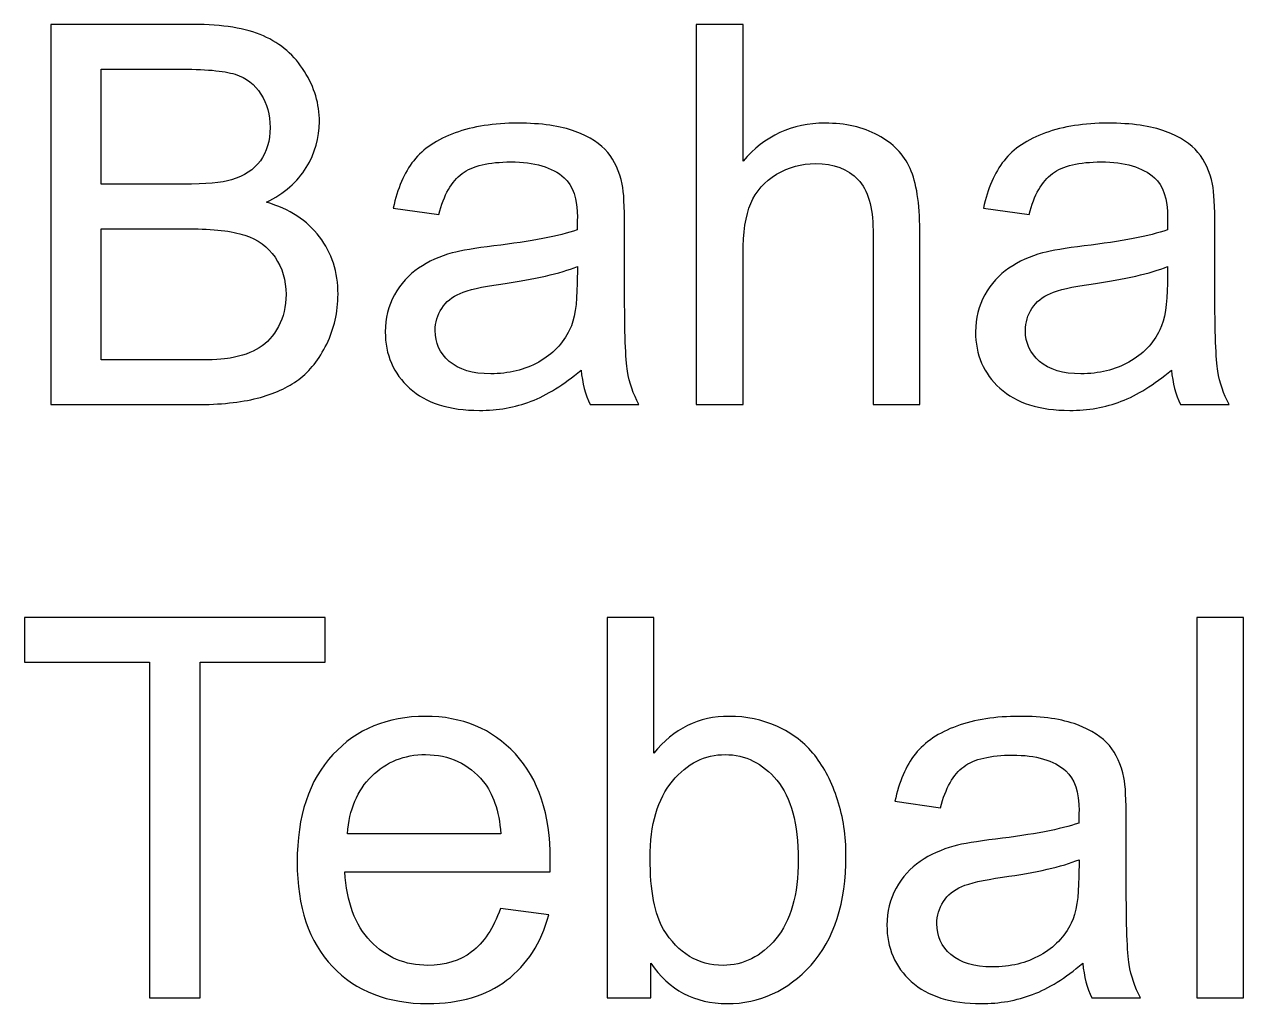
# Model space of a CAD drawing. Header units: centimetres. Extents: x -3.88 to 3.88, y -1.77 to 7.94.
# Drawn here: x -2.37 to -0.997, y 4.388 to 5.489 of the extents above; entities that cross this region are included whole.
import ezdxf

# ---------------------------------------------------------------- set-up
doc = ezdxf.new("R2010")
doc.units = ezdxf.units.CM
doc.header["$MEASUREMENT"] = 0
doc.layers.add('Visible', color=7, linetype='Continuous')

msp = doc.modelspace()

# ---------------------------------------------------------------- linework, layer by layer
at = {"layer": 'Visible', "color": 250}
for points, knots in [([(-2.34022, 5.06168), (-2.34022, 5.06168), (-2.34022, 5.48947), (-2.34022, 5.48947), (-2.34022, 5.48947), (-2.1797, 5.48947), (-2.1797, 5.48947), (-2.14704, 5.48947), (-2.12085, 5.48519), (-2.10104, 5.47652), (-2.08132, 5.46786), (-2.06589, 5.45452), (-2.05473, 5.43649), (-2.04348, 5.41857), (-2.0379, 5.39975), (-2.0379, 5.38003), (-2.0379, 5.36181), (-2.04288, 5.34458), (-2.05274, 5.32845), (-2.0626, 5.31232), (-2.07754, 5.29927), (-2.09755, 5.28932), (-2.07166, 5.28175), (-2.05175, 5.2688), (-2.0379, 5.25048), (-2.02396, 5.23226), (-2.01699, 5.21065), (-2.01699, 5.18575), (-2.01699, 5.16564), (-2.02128, 5.14702), (-2.02974, 5.12979), (-2.0382, 5.11256), (-2.04866, 5.09932), (-2.06111, 5.08996), (-2.07355, 5.0807), (-2.08919, 5.07363), (-2.10791, 5.06885), (-2.12673, 5.06407), (-2.14973, 5.06168), (-2.17702, 5.06168), (-2.17702, 5.06168), (-2.34022, 5.06168), (-2.34022, 5.06168)], [0, 0, 0, 0, 0.0714286, 0.0714286, 0.0714286, 0.1428571, 0.1428571, 0.1428571, 0.2142857, 0.2142857, 0.2142857, 0.2857143, 0.2857143, 0.2857143, 0.3571429, 0.3571429, 0.3571429, 0.4285714, 0.4285714, 0.4285714, 0.5, 0.5, 0.5, 0.5714286, 0.5714286, 0.5714286, 0.6428571, 0.6428571, 0.6428571, 0.7142857, 0.7142857, 0.7142857, 0.7857143, 0.7857143, 0.7857143, 0.8571429, 0.8571429, 0.8571429, 0.9285714, 0.9285714, 0.9285714, 1, 1, 1, 1]), ([(-1.61361, 5.06168), (-1.61361, 5.06168), (-1.61361, 5.48947), (-1.61361, 5.48947), (-1.61361, 5.48947), (-1.56103, 5.48947), (-1.56103, 5.48947), (-1.56103, 5.48947), (-1.56103, 5.33552), (-1.56103, 5.33552), (-1.53663, 5.3641), (-1.50586, 5.37834), (-1.46862, 5.37834), (-1.44582, 5.37834), (-1.426, 5.37386), (-1.40907, 5.3648), (-1.39224, 5.35573), (-1.3802, 5.34329), (-1.37293, 5.32735), (-1.36566, 5.31142), (-1.36207, 5.28822), (-1.36207, 5.25795), (-1.36207, 5.25795), (-1.36207, 5.06168), (-1.36207, 5.06168), (-1.36207, 5.06168), (-1.41465, 5.06168), (-1.41465, 5.06168), (-1.41465, 5.06168), (-1.41465, 5.25775), (-1.41465, 5.25775), (-1.41465, 5.28394), (-1.42033, 5.30306), (-1.43158, 5.31501), (-1.44293, 5.32696), (-1.45886, 5.33293), (-1.47957, 5.33293), (-1.49501, 5.33293), (-1.50955, 5.32895), (-1.52319, 5.32088), (-1.53683, 5.31282), (-1.54649, 5.30186), (-1.55237, 5.28802), (-1.55814, 5.27428), (-1.56103, 5.25526), (-1.56103, 5.23096), (-1.56103, 5.23096), (-1.56103, 5.06168), (-1.56103, 5.06168), (-1.56103, 5.06168), (-1.61361, 5.06168), (-1.61361, 5.06168)], [0, 0, 0, 0, 0.0588235, 0.0588235, 0.0588235, 0.1176471, 0.1176471, 0.1176471, 0.1764706, 0.1764706, 0.1764706, 0.2352941, 0.2352941, 0.2352941, 0.2941176, 0.2941176, 0.2941176, 0.3529412, 0.3529412, 0.3529412, 0.4117647, 0.4117647, 0.4117647, 0.4705882, 0.4705882, 0.4705882, 0.5294118, 0.5294118, 0.5294118, 0.5882353, 0.5882353, 0.5882353, 0.6470588, 0.6470588, 0.6470588, 0.7058824, 0.7058824, 0.7058824, 0.7647059, 0.7647059, 0.7647059, 0.8235294, 0.8235294, 0.8235294, 0.8823529, 0.8823529, 0.8823529, 0.9411765, 0.9411765, 0.9411765, 1, 1, 1, 1]), ([(-2.28347, 5.30963), (-2.28347, 5.30963), (-2.19096, 5.30963), (-2.19096, 5.30963), (-2.16586, 5.30963), (-2.14784, 5.31132), (-2.13699, 5.31461), (-2.12255, 5.31889), (-2.11169, 5.32606), (-2.10442, 5.33602), (-2.09715, 5.34598), (-2.09347, 5.35842), (-2.09347, 5.37346), (-2.09347, 5.3877), (-2.09686, 5.40025), (-2.10373, 5.411), (-2.1105, 5.42185), (-2.12026, 5.42932), (-2.1329, 5.43331), (-2.14555, 5.43729), (-2.16726, 5.43928), (-2.19793, 5.43928), (-2.19793, 5.43928), (-2.28347, 5.43928), (-2.28347, 5.43928), (-2.28347, 5.43928), (-2.28347, 5.30963), (-2.28347, 5.30963)], [0, 0, 0, 0, 0.1111111, 0.1111111, 0.1111111, 0.2222222, 0.2222222, 0.2222222, 0.3333333, 0.3333333, 0.3333333, 0.4444444, 0.4444444, 0.4444444, 0.5555556, 0.5555556, 0.5555556, 0.6666667, 0.6666667, 0.6666667, 0.7777778, 0.7777778, 0.7777778, 0.8888889, 0.8888889, 0.8888889, 1, 1, 1, 1]), ([(-1.74335, 5.10052), (-1.76287, 5.08389), (-1.78169, 5.07224), (-1.79972, 5.06536), (-1.81774, 5.05849), (-1.83706, 5.05511), (-1.85777, 5.05511), (-1.89183, 5.05511), (-1.91802, 5.06337), (-1.93634, 5.08), (-1.95466, 5.09653), (-1.96382, 5.11774), (-1.96382, 5.14353), (-1.96382, 5.15867), (-1.96034, 5.17251), (-1.95346, 5.18506), (-1.94649, 5.1976), (-1.93743, 5.20756), (-1.92628, 5.21513), (-1.91503, 5.2227), (-1.90248, 5.22847), (-1.88844, 5.23236), (-1.87808, 5.23505), (-1.86245, 5.23763), (-1.84164, 5.24022), (-1.79922, 5.2452), (-1.76785, 5.25128), (-1.74784, 5.25825), (-1.74764, 5.26542), (-1.74754, 5.27), (-1.74754, 5.27189), (-1.74754, 5.2932), (-1.75252, 5.30824), (-1.76247, 5.317), (-1.77592, 5.32885), (-1.79593, 5.33472), (-1.82242, 5.33472), (-1.84721, 5.33472), (-1.86554, 5.33034), (-1.87729, 5.32168), (-1.88914, 5.31302), (-1.8978, 5.29768), (-1.90348, 5.27557), (-1.90348, 5.27557), (-1.95486, 5.28274), (-1.95486, 5.28274), (-1.95018, 5.30475), (-1.94251, 5.32258), (-1.93176, 5.33612), (-1.921, 5.34966), (-1.90547, 5.36002), (-1.88515, 5.36739), (-1.86494, 5.37465), (-1.84134, 5.37834), (-1.81465, 5.37834), (-1.78816, 5.37834), (-1.76656, 5.37525), (-1.74993, 5.36898), (-1.7334, 5.36271), (-1.72115, 5.35494), (-1.71338, 5.34548), (-1.70561, 5.33602), (-1.70014, 5.32407), (-1.69695, 5.30963), (-1.69526, 5.30067), (-1.69436, 5.28454), (-1.69436, 5.26133), (-1.69436, 5.26133), (-1.69436, 5.19163), (-1.69436, 5.19163), (-1.69436, 5.14294), (-1.69327, 5.11217), (-1.69108, 5.09912), (-1.68898, 5.08608), (-1.6846, 5.07363), (-1.67823, 5.06168), (-1.67823, 5.06168), (-1.7332, 5.06168), (-1.7332, 5.06168), (-1.73848, 5.07273), (-1.74186, 5.08568), (-1.74335, 5.10052)], [0, 0, 0, 0, 0.037037, 0.037037, 0.037037, 0.0740741, 0.0740741, 0.0740741, 0.1111111, 0.1111111, 0.1111111, 0.1481481, 0.1481481, 0.1481481, 0.1851852, 0.1851852, 0.1851852, 0.2222222, 0.2222222, 0.2222222, 0.2592593, 0.2592593, 0.2592593, 0.2962963, 0.2962963, 0.2962963, 0.3333333, 0.3333333, 0.3333333, 0.3703704, 0.3703704, 0.3703704, 0.4074074, 0.4074074, 0.4074074, 0.4444444, 0.4444444, 0.4444444, 0.4814815, 0.4814815, 0.4814815, 0.5185185, 0.5185185, 0.5185185, 0.5555556, 0.5555556, 0.5555556, 0.5925926, 0.5925926, 0.5925926, 0.6296296, 0.6296296, 0.6296296, 0.6666667, 0.6666667, 0.6666667, 0.7037037, 0.7037037, 0.7037037, 0.7407407, 0.7407407, 0.7407407, 0.7777778, 0.7777778, 0.7777778, 0.8148148, 0.8148148, 0.8148148, 0.8518519, 0.8518519, 0.8518519, 0.8888889, 0.8888889, 0.8888889, 0.9259259, 0.9259259, 0.9259259, 0.962963, 0.962963, 0.962963, 1, 1, 1, 1]), ([(-1.07877, 5.10052), (-1.09829, 5.08389), (-1.11711, 5.07224), (-1.13514, 5.06536), (-1.15316, 5.05849), (-1.17248, 5.05511), (-1.19319, 5.05511), (-1.22725, 5.05511), (-1.25344, 5.06337), (-1.27176, 5.08), (-1.29008, 5.09653), (-1.29924, 5.11774), (-1.29924, 5.14353), (-1.29924, 5.15867), (-1.29576, 5.17251), (-1.28888, 5.18506), (-1.28191, 5.1976), (-1.27285, 5.20756), (-1.2617, 5.21513), (-1.25045, 5.2227), (-1.2379, 5.22847), (-1.22386, 5.23236), (-1.2135, 5.23505), (-1.19787, 5.23763), (-1.17706, 5.24022), (-1.13464, 5.2452), (-1.10327, 5.25128), (-1.08326, 5.25825), (-1.08306, 5.26542), (-1.08296, 5.27), (-1.08296, 5.27189), (-1.08296, 5.2932), (-1.08794, 5.30824), (-1.09789, 5.317), (-1.11134, 5.32885), (-1.13135, 5.33472), (-1.15784, 5.33472), (-1.18263, 5.33472), (-1.20096, 5.33034), (-1.21271, 5.32168), (-1.22456, 5.31302), (-1.23322, 5.29768), (-1.2389, 5.27557), (-1.2389, 5.27557), (-1.29028, 5.28274), (-1.29028, 5.28274), (-1.2856, 5.30475), (-1.27793, 5.32258), (-1.26718, 5.33612), (-1.25642, 5.34966), (-1.24089, 5.36002), (-1.22057, 5.36739), (-1.20036, 5.37465), (-1.17676, 5.37834), (-1.15007, 5.37834), (-1.12358, 5.37834), (-1.10198, 5.37525), (-1.08535, 5.36898), (-1.06882, 5.36271), (-1.05657, 5.35494), (-1.0488, 5.34548), (-1.04103, 5.33602), (-1.03556, 5.32407), (-1.03237, 5.30963), (-1.03068, 5.30067), (-1.02978, 5.28454), (-1.02978, 5.26133), (-1.02978, 5.26133), (-1.02978, 5.19163), (-1.02978, 5.19163), (-1.02978, 5.14294), (-1.02869, 5.11217), (-1.0265, 5.09912), (-1.0244, 5.08608), (-1.02002, 5.07363), (-1.01365, 5.06168), (-1.01365, 5.06168), (-1.06862, 5.06168), (-1.06862, 5.06168), (-1.0739, 5.07273), (-1.07728, 5.08568), (-1.07877, 5.10052)], [0, 0, 0, 0, 0.037037, 0.037037, 0.037037, 0.0740741, 0.0740741, 0.0740741, 0.1111111, 0.1111111, 0.1111111, 0.1481481, 0.1481481, 0.1481481, 0.1851852, 0.1851852, 0.1851852, 0.2222222, 0.2222222, 0.2222222, 0.2592593, 0.2592593, 0.2592593, 0.2962963, 0.2962963, 0.2962963, 0.3333333, 0.3333333, 0.3333333, 0.3703704, 0.3703704, 0.3703704, 0.4074074, 0.4074074, 0.4074074, 0.4444444, 0.4444444, 0.4444444, 0.4814815, 0.4814815, 0.4814815, 0.5185185, 0.5185185, 0.5185185, 0.5555556, 0.5555556, 0.5555556, 0.5925926, 0.5925926, 0.5925926, 0.6296296, 0.6296296, 0.6296296, 0.6666667, 0.6666667, 0.6666667, 0.7037037, 0.7037037, 0.7037037, 0.7407407, 0.7407407, 0.7407407, 0.7777778, 0.7777778, 0.7777778, 0.8148148, 0.8148148, 0.8148148, 0.8518519, 0.8518519, 0.8518519, 0.8888889, 0.8888889, 0.8888889, 0.9259259, 0.9259259, 0.9259259, 0.962963, 0.962963, 0.962963, 1, 1, 1, 1]), ([(-2.28347, 5.11187), (-2.28347, 5.11187), (-2.17692, 5.11187), (-2.17692, 5.11187), (-2.15859, 5.11187), (-2.14575, 5.11256), (-2.13828, 5.11396), (-2.12533, 5.11625), (-2.11438, 5.12013), (-2.10562, 5.12561), (-2.09686, 5.13109), (-2.08969, 5.13905), (-2.08401, 5.14951), (-2.07833, 5.15996), (-2.07555, 5.17201), (-2.07555, 5.18566), (-2.07555, 5.20169), (-2.07963, 5.21553), (-2.08789, 5.22738), (-2.09606, 5.23923), (-2.10741, 5.24749), (-2.12195, 5.25227), (-2.13639, 5.25705), (-2.1573, 5.25944), (-2.18448, 5.25944), (-2.18448, 5.25944), (-2.28347, 5.25944), (-2.28347, 5.25944), (-2.28347, 5.25944), (-2.28347, 5.11187), (-2.28347, 5.11187)], [0, 0, 0, 0, 0.1, 0.1, 0.1, 0.2, 0.2, 0.2, 0.3, 0.3, 0.3, 0.4, 0.4, 0.4, 0.5, 0.5, 0.5, 0.6, 0.6, 0.6, 0.7, 0.7, 0.7, 0.8, 0.8, 0.8, 0.9, 0.9, 0.9, 1, 1, 1, 1]), ([(-1.74754, 5.21702), (-1.76666, 5.20926), (-1.79533, 5.20268), (-1.83357, 5.19731), (-1.85528, 5.19422), (-1.87062, 5.19073), (-1.87958, 5.18685), (-1.88854, 5.18297), (-1.89541, 5.17729), (-1.90029, 5.16992), (-1.90517, 5.16245), (-1.90766, 5.15419), (-1.90766, 5.14503), (-1.90766, 5.13119), (-1.90238, 5.11954), (-1.89173, 5.11027), (-1.88107, 5.10101), (-1.86554, 5.09633), (-1.84512, 5.09633), (-1.82491, 5.09633), (-1.80689, 5.10071), (-1.79105, 5.10958), (-1.77532, 5.11834), (-1.76367, 5.13039), (-1.7563, 5.14562), (-1.75062, 5.15747), (-1.74784, 5.1749), (-1.74784, 5.1979), (-1.74784, 5.1979), (-1.74754, 5.21702), (-1.74754, 5.21702)], [0, 0, 0, 0, 0.1, 0.1, 0.1, 0.2, 0.2, 0.2, 0.3, 0.3, 0.3, 0.4, 0.4, 0.4, 0.5, 0.5, 0.5, 0.6, 0.6, 0.6, 0.7, 0.7, 0.7, 0.8, 0.8, 0.8, 0.9, 0.9, 0.9, 1, 1, 1, 1]), ([(-1.08296, 5.21702), (-1.10208, 5.20926), (-1.13075, 5.20268), (-1.16899, 5.19731), (-1.1907, 5.19422), (-1.20604, 5.19073), (-1.215, 5.18685), (-1.22396, 5.18297), (-1.23083, 5.17729), (-1.23571, 5.16992), (-1.24059, 5.16245), (-1.24308, 5.15419), (-1.24308, 5.14503), (-1.24308, 5.13119), (-1.2378, 5.11954), (-1.22715, 5.11027), (-1.21649, 5.10101), (-1.20096, 5.09633), (-1.18054, 5.09633), (-1.16033, 5.09633), (-1.14231, 5.10071), (-1.12647, 5.10958), (-1.11074, 5.11834), (-1.09909, 5.13039), (-1.09172, 5.14562), (-1.08604, 5.15747), (-1.08326, 5.1749), (-1.08326, 5.1979), (-1.08326, 5.1979), (-1.08296, 5.21702), (-1.08296, 5.21702)], [0, 0, 0, 0, 0.1, 0.1, 0.1, 0.2, 0.2, 0.2, 0.3, 0.3, 0.3, 0.4, 0.4, 0.4, 0.5, 0.5, 0.5, 0.6, 0.6, 0.6, 0.7, 0.7, 0.7, 0.8, 0.8, 0.8, 0.9, 0.9, 0.9, 1, 1, 1, 1]), ([(-2.2291, 4.39421), (-2.2291, 4.39421), (-2.2291, 4.77181), (-2.2291, 4.77181), (-2.2291, 4.77181), (-2.3701, 4.77181), (-2.3701, 4.77181), (-2.3701, 4.77181), (-2.3701, 4.822), (-2.3701, 4.822), (-2.3701, 4.822), (-2.03133, 4.822), (-2.03133, 4.822), (-2.03133, 4.822), (-2.03133, 4.77181), (-2.03133, 4.77181), (-2.03133, 4.77181), (-2.17234, 4.77181), (-2.17234, 4.77181), (-2.17234, 4.77181), (-2.17234, 4.39421), (-2.17234, 4.39421), (-2.17234, 4.39421), (-2.2291, 4.39421), (-2.2291, 4.39421)], [0, 0, 0, 0, 0.125, 0.125, 0.125, 0.25, 0.25, 0.25, 0.375, 0.375, 0.375, 0.5, 0.5, 0.5, 0.625, 0.625, 0.625, 0.75, 0.75, 0.75, 0.875, 0.875, 0.875, 1, 1, 1, 1]), ([(-1.66499, 4.39421), (-1.66499, 4.39421), (-1.71398, 4.39421), (-1.71398, 4.39421), (-1.71398, 4.39421), (-1.71398, 4.822), (-1.71398, 4.822), (-1.71398, 4.822), (-1.66141, 4.822), (-1.66141, 4.822), (-1.66141, 4.822), (-1.66141, 4.66934), (-1.66141, 4.66934), (-1.6392, 4.69703), (-1.61092, 4.71087), (-1.57647, 4.71087), (-1.55745, 4.71087), (-1.53932, 4.70709), (-1.5223, 4.69942), (-1.50527, 4.69175), (-1.49133, 4.6809), (-1.48027, 4.66705), (-1.46932, 4.65311), (-1.46066, 4.63638), (-1.45448, 4.61677), (-1.44821, 4.59725), (-1.44512, 4.57624), (-1.44512, 4.55393), (-1.44512, 4.50096), (-1.45827, 4.45993), (-1.48446, 4.43105), (-1.51075, 4.40208), (-1.54221, 4.38764), (-1.57896, 4.38764), (-1.6155, 4.38764), (-1.64418, 4.40287), (-1.66499, 4.43324), (-1.66499, 4.43324), (-1.66499, 4.39421), (-1.66499, 4.39421)], [0, 0, 0, 0, 0.0769231, 0.0769231, 0.0769231, 0.1538462, 0.1538462, 0.1538462, 0.2307692, 0.2307692, 0.2307692, 0.3076923, 0.3076923, 0.3076923, 0.3846154, 0.3846154, 0.3846154, 0.4615385, 0.4615385, 0.4615385, 0.5384615, 0.5384615, 0.5384615, 0.6153846, 0.6153846, 0.6153846, 0.6923077, 0.6923077, 0.6923077, 0.7692308, 0.7692308, 0.7692308, 0.8461538, 0.8461538, 0.8461538, 0.9230769, 0.9230769, 0.9230769, 1, 1, 1, 1]), ([(-1.05, 4.39421), (-1.05, 4.39421), (-1.05, 4.822), (-1.05, 4.822), (-1.05, 4.822), (-0.99742, 4.822), (-0.99742, 4.822), (-0.99742, 4.822), (-0.99742, 4.39421), (-0.99742, 4.39421), (-0.99742, 4.39421), (-1.05, 4.39421), (-1.05, 4.39421)], [0, 0, 0, 0, 0.25, 0.25, 0.25, 0.5, 0.5, 0.5, 0.75, 0.75, 0.75, 1, 1, 1, 1]), ([(-1.83417, 4.49458), (-1.83417, 4.49458), (-1.7798, 4.48742), (-1.7798, 4.48742), (-1.78827, 4.45585), (-1.8041, 4.43125), (-1.8272, 4.41383), (-1.8503, 4.3964), (-1.87978, 4.38764), (-1.91573, 4.38764), (-1.96094, 4.38764), (-1.99678, 4.40158), (-2.02327, 4.42946), (-2.04976, 4.45724), (-2.063, 4.49638), (-2.063, 4.54666), (-2.063, 4.59864), (-2.04966, 4.63907), (-2.02287, 4.66775), (-1.99609, 4.69653), (-1.96133, 4.71087), (-1.91862, 4.71087), (-1.87729, 4.71087), (-1.84353, 4.69683), (-1.81734, 4.66865), (-1.79115, 4.64047), (-1.77801, 4.60084), (-1.77801, 4.54975), (-1.77801, 4.54666), (-1.77811, 4.54198), (-1.77831, 4.53581), (-1.77831, 4.53581), (-2.00923, 4.53581), (-2.00923, 4.53581), (-2.00724, 4.50185), (-1.99768, 4.47576), (-1.98035, 4.45774), (-1.96313, 4.43972), (-1.94152, 4.43066), (-1.91573, 4.43066), (-1.89651, 4.43066), (-1.88008, 4.43573), (-1.86654, 4.44589), (-1.85289, 4.45605), (-1.84214, 4.47228), (-1.83417, 4.49458)], [0, 0, 0, 0, 0.0666667, 0.0666667, 0.0666667, 0.1333333, 0.1333333, 0.1333333, 0.2, 0.2, 0.2, 0.2666667, 0.2666667, 0.2666667, 0.3333333, 0.3333333, 0.3333333, 0.4, 0.4, 0.4, 0.4666667, 0.4666667, 0.4666667, 0.5333333, 0.5333333, 0.5333333, 0.6, 0.6, 0.6, 0.6666667, 0.6666667, 0.6666667, 0.7333333, 0.7333333, 0.7333333, 0.8, 0.8, 0.8, 0.8666667, 0.8666667, 0.8666667, 0.9333333, 0.9333333, 0.9333333, 1, 1, 1, 1]), ([(-1.17855, 4.43305), (-1.19807, 4.41642), (-1.21689, 4.40477), (-1.23492, 4.39789), (-1.25294, 4.39102), (-1.27226, 4.38764), (-1.29297, 4.38764), (-1.32703, 4.38764), (-1.35322, 4.3959), (-1.37154, 4.41253), (-1.38986, 4.42906), (-1.39902, 4.45027), (-1.39902, 4.47606), (-1.39902, 4.4912), (-1.39554, 4.50504), (-1.38866, 4.51759), (-1.38169, 4.53013), (-1.37263, 4.54009), (-1.36148, 4.54766), (-1.35023, 4.55523), (-1.33768, 4.561), (-1.32364, 4.56489), (-1.31328, 4.56758), (-1.29765, 4.57016), (-1.27684, 4.57275), (-1.23442, 4.57773), (-1.20305, 4.58381), (-1.18304, 4.59078), (-1.18284, 4.59795), (-1.18274, 4.60253), (-1.18274, 4.60442), (-1.18274, 4.62573), (-1.18772, 4.64077), (-1.19767, 4.64953), (-1.21112, 4.66138), (-1.23113, 4.66725), (-1.25762, 4.66725), (-1.28241, 4.66725), (-1.30074, 4.66287), (-1.31249, 4.65421), (-1.32434, 4.64555), (-1.333, 4.63021), (-1.33868, 4.6081), (-1.33868, 4.6081), (-1.39006, 4.61527), (-1.39006, 4.61527), (-1.38538, 4.63728), (-1.37771, 4.65511), (-1.36696, 4.66865), (-1.3562, 4.68219), (-1.34067, 4.69255), (-1.32035, 4.69992), (-1.30014, 4.70718), (-1.27654, 4.71087), (-1.24985, 4.71087), (-1.22336, 4.71087), (-1.20176, 4.70778), (-1.18513, 4.70151), (-1.1686, 4.69524), (-1.15635, 4.68747), (-1.14858, 4.67801), (-1.14081, 4.66855), (-1.13534, 4.6566), (-1.13215, 4.64216), (-1.13046, 4.6332), (-1.12956, 4.61707), (-1.12956, 4.59386), (-1.12956, 4.59386), (-1.12956, 4.52416), (-1.12956, 4.52416), (-1.12956, 4.47547), (-1.12847, 4.4447), (-1.12628, 4.43165), (-1.12418, 4.41861), (-1.1198, 4.40616), (-1.11343, 4.39421), (-1.11343, 4.39421), (-1.1684, 4.39421), (-1.1684, 4.39421), (-1.17368, 4.40526), (-1.17706, 4.41821), (-1.17855, 4.43305)], [0, 0, 0, 0, 0.037037, 0.037037, 0.037037, 0.0740741, 0.0740741, 0.0740741, 0.1111111, 0.1111111, 0.1111111, 0.1481481, 0.1481481, 0.1481481, 0.1851852, 0.1851852, 0.1851852, 0.2222222, 0.2222222, 0.2222222, 0.2592593, 0.2592593, 0.2592593, 0.2962963, 0.2962963, 0.2962963, 0.3333333, 0.3333333, 0.3333333, 0.3703704, 0.3703704, 0.3703704, 0.4074074, 0.4074074, 0.4074074, 0.4444444, 0.4444444, 0.4444444, 0.4814815, 0.4814815, 0.4814815, 0.5185185, 0.5185185, 0.5185185, 0.5555556, 0.5555556, 0.5555556, 0.5925926, 0.5925926, 0.5925926, 0.6296296, 0.6296296, 0.6296296, 0.6666667, 0.6666667, 0.6666667, 0.7037037, 0.7037037, 0.7037037, 0.7407407, 0.7407407, 0.7407407, 0.7777778, 0.7777778, 0.7777778, 0.8148148, 0.8148148, 0.8148148, 0.8518519, 0.8518519, 0.8518519, 0.8888889, 0.8888889, 0.8888889, 0.9259259, 0.9259259, 0.9259259, 0.962963, 0.962963, 0.962963, 1, 1, 1, 1]), ([(-2.00624, 4.57883), (-2.00624, 4.57883), (-1.83358, 4.57883), (-1.83358, 4.57883), (-1.83587, 4.60492), (-1.84254, 4.62444), (-1.85339, 4.63748), (-1.87002, 4.65769), (-1.89173, 4.66785), (-1.91832, 4.66785), (-1.94241, 4.66785), (-1.96263, 4.65979), (-1.97906, 4.64365), (-1.99539, 4.62752), (-2.00445, 4.60591), (-2.00624, 4.57883)], [0, 0, 0, 0, 0.2, 0.2, 0.2, 0.4, 0.4, 0.4, 0.6, 0.6, 0.6, 0.8, 0.8, 0.8, 1, 1, 1, 1]), ([(-1.66559, 4.55154), (-1.66559, 4.5145), (-1.66051, 4.48771), (-1.65045, 4.47118), (-1.63392, 4.4442), (-1.61162, 4.43066), (-1.58344, 4.43066), (-1.56043, 4.43066), (-1.54062, 4.44061), (-1.52399, 4.46053), (-1.50726, 4.48044), (-1.4989, 4.51012), (-1.4989, 4.54955), (-1.4989, 4.58998), (-1.50686, 4.61975), (-1.52289, 4.63897), (-1.53893, 4.65819), (-1.55834, 4.66785), (-1.58105, 4.66785), (-1.60405, 4.66785), (-1.62387, 4.65789), (-1.6405, 4.63798), (-1.65722, 4.61806), (-1.66559, 4.58928), (-1.66559, 4.55154)], [0, 0, 0, 0, 0.125, 0.125, 0.125, 0.25, 0.25, 0.25, 0.375, 0.375, 0.375, 0.5, 0.5, 0.5, 0.625, 0.625, 0.625, 0.75, 0.75, 0.75, 0.875, 0.875, 0.875, 1, 1, 1, 1]), ([(-1.18274, 4.54955), (-1.20186, 4.54179), (-1.23053, 4.53521), (-1.26877, 4.52984), (-1.29048, 4.52675), (-1.30582, 4.52326), (-1.31478, 4.51938), (-1.32374, 4.5155), (-1.33061, 4.50982), (-1.33549, 4.50245), (-1.34037, 4.49498), (-1.34286, 4.48672), (-1.34286, 4.47756), (-1.34286, 4.46372), (-1.33758, 4.45207), (-1.32693, 4.4428), (-1.31627, 4.43354), (-1.30074, 4.42886), (-1.28032, 4.42886), (-1.26011, 4.42886), (-1.24209, 4.43324), (-1.22625, 4.44211), (-1.21052, 4.45087), (-1.19887, 4.46292), (-1.1915, 4.47815), (-1.18582, 4.49), (-1.18304, 4.50743), (-1.18304, 4.53043), (-1.18304, 4.53043), (-1.18274, 4.54955), (-1.18274, 4.54955)], [0, 0, 0, 0, 0.1, 0.1, 0.1, 0.2, 0.2, 0.2, 0.3, 0.3, 0.3, 0.4, 0.4, 0.4, 0.5, 0.5, 0.5, 0.6, 0.6, 0.6, 0.7, 0.7, 0.7, 0.8, 0.8, 0.8, 0.9, 0.9, 0.9, 1, 1, 1, 1])]:
    msp.add_open_spline(points, degree=3, knots=knots, dxfattribs=at)

doc.saveas('drawing.dxf')
